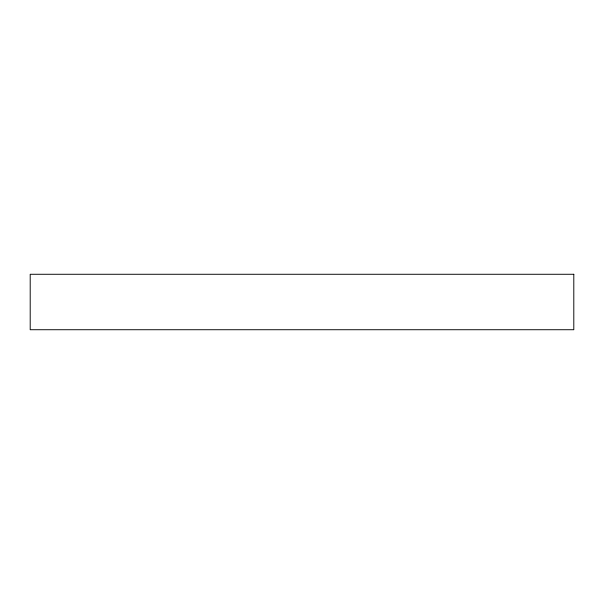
<?xml version="1.0" encoding="UTF-8"?>
<svg xmlns="http://www.w3.org/2000/svg" width="604" height="604" viewBox="0 0 604 604"><rect width="100%" height="100%" fill="white"/><g stroke="black" fill="none" stroke-linecap="round" stroke-linejoin="round"><path stroke-width="0.91" d="M573.8 274.276L30.2 274.276L30.2 329.724L573.8 329.724L573.8 274.276"/></g></svg>
